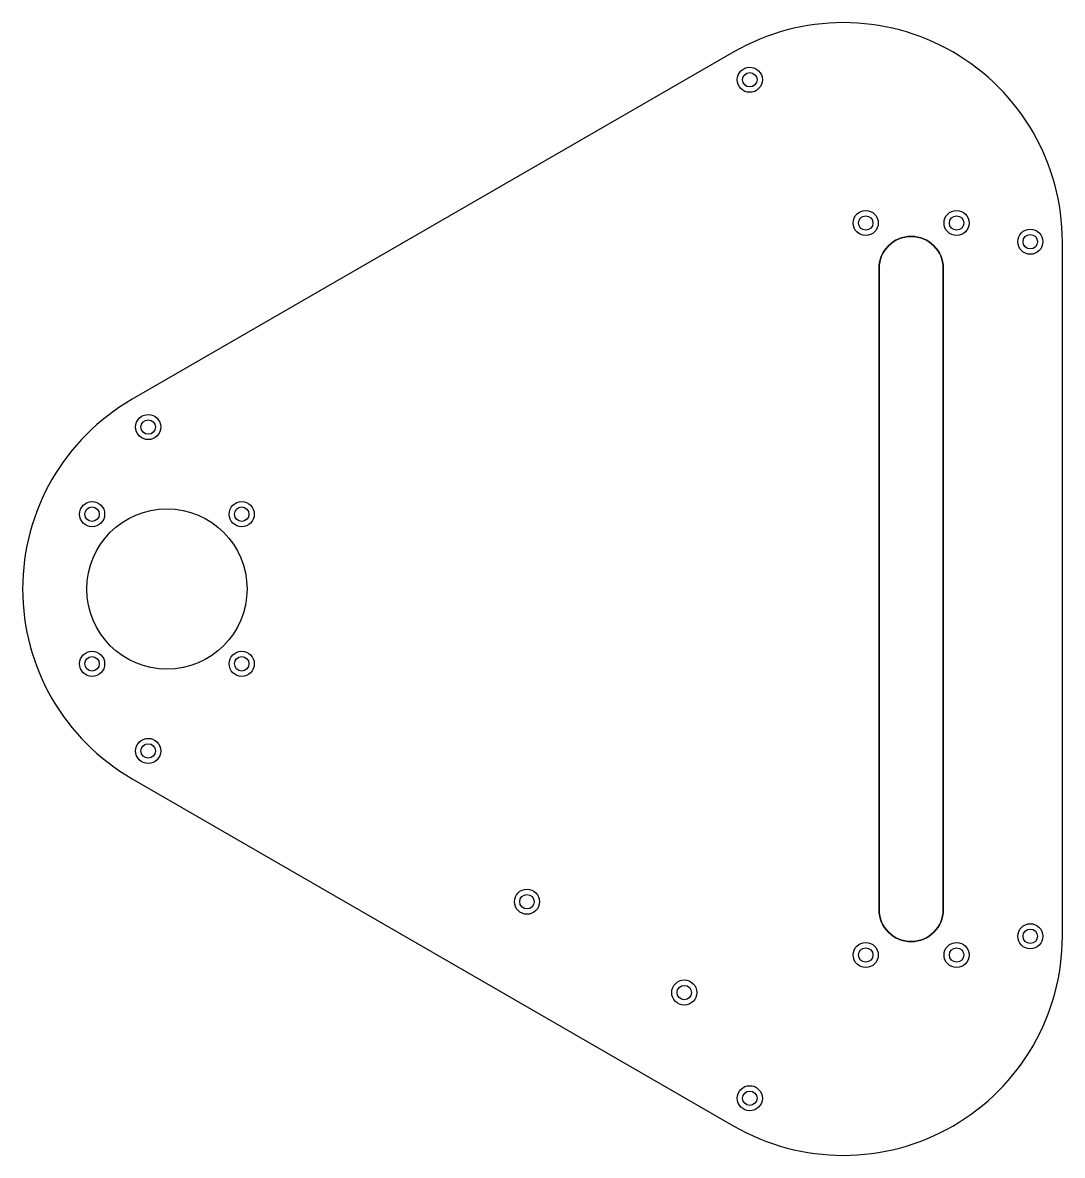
# Model space of a CAD drawing. Header units: millimetres. Extents: x -402 to -207, y 6 to 218.
import ezdxf

# ---------------------------------------------------------------- set-up
doc = ezdxf.new("R2010")
doc.units = ezdxf.units.MM
doc.layers.get('0').update_dxf_attribs({"linetype": 'CONTINUOUS'})

msp = doc.modelspace()

# ---------------------------------------------------------------- linework, layer by layer
for points in [[(-381.37, 147.86, 0.57735), (-381.37, 76.84), (-268.78, 11.84, 0.57735), (-207.28, 47.35), (-207.28, 177.35, 0.57735), (-268.78, 212.86)], [(-268.78, 212.86), (-381.37, 147.86, 0.57735), (-381.37, 76.84), (-268.78, 11.84, 0.57735), (-207.28, 47.35), (-207.28, 177.35, 0.57735)], [(-241.58, 52.35), (-241.58, 172.35, -1), (-229.58, 172.35), (-229.58, 52.35, -1)], [(-241.58, 172.35), (-241.58, 52.35, 1), (-229.58, 52.35), (-229.58, 172.35, 1)]]:
    msp.add_lwpolyline(points, format="xyb", close=True)
for centre, radius in [((-265.78, 207.66), 2.35), ((-265.78, 207.66), 1.35), ((-244.08, 180.85), 2.35), ((-227.08, 180.85), 2.35), ((-244.08, 180.85), 1.35), ((-227.08, 180.85), 1.35), ((-213.28, 177.35), 2.35), ((-213.28, 177.35), 1.35), ((-378.37, 142.66), 2.35), ((-378.37, 142.66), 1.35), ((-388.87, 126.35), 2.35), ((-388.87, 126.35), 1.35), ((-374.87, 112.35), 15), ((-374.87, 112.35), 15), ((-360.87, 126.35), 2.35), ((-360.87, 126.35), 1.35), ((-388.87, 98.35), 2.35), ((-388.87, 98.35), 1.35), ((-360.87, 98.35), 2.35), ((-360.87, 98.35), 1.35), ((-378.37, 82.04), 2.35), ((-378.37, 82.04), 1.35), ((-307.48, 53.82), 2.35), ((-307.48, 53.82), 1.35), ((-213.28, 47.35), 2.35), ((-213.28, 47.35), 1.35), ((-244.08, 43.85), 2.35), ((-244.08, 43.85), 1.35), ((-227.08, 43.85), 2.35), ((-227.08, 43.85), 1.35), ((-278.04, 36.82), 2.35), ((-278.04, 36.82), 1.35), ((-265.78, 17.04), 2.35), ((-265.78, 17.04), 1.35)]:
    msp.add_circle(centre, radius)

doc.saveas('drawing.dxf')
